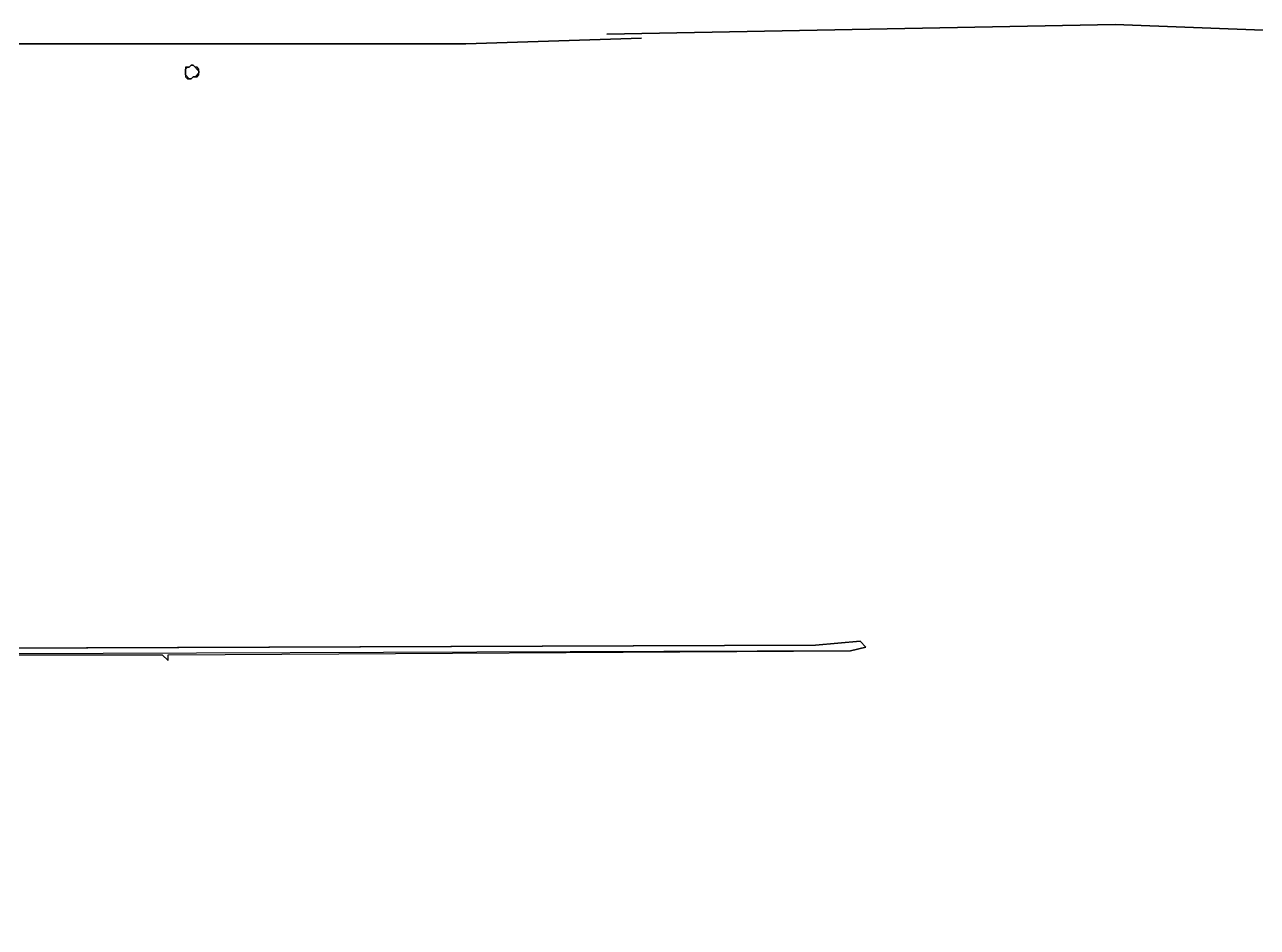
# Model space of a CAD drawing. Header units: inches. Extents: x 0 to 115, y 2 to 63.
# Drawn here: x 28.86 to 67.38, y 35.15 to 63.36 of the extents above; entities that cross this region are included whole.
import ezdxf

# ---------------------------------------------------------------- set-up
doc = ezdxf.new("R2010")
doc.units = ezdxf.units.IN
doc.styles.add('OpenSansCondensed-Light', font='OpenSansCondensed-Light.ttf')
doc.dimstyles.new('EZDXF', dxfattribs={"dimtxt": 0.25, "dimasz": 0.175, "dimexe": 0.375, "dimexo": 0.125, "dimgap": 0.1, "dimtad": 1, "dimlfac": 100, "dimzin": 12, "dimdsep": 46, "dimtxsty": 'OpenSansCondensed-Light', "dimblk": 'ARCHTICK', "dimcen": 2.5, "dimazin": 3, "dimtfac": 0.5, "dimtmove": 2, "dimatfit": 3, "dimarcsym": 0})

# ---------------------------------------------------------------- blocks, each defined once
blk = doc.blocks.new('_ARCHTICK')
at = {"color": 0, "linetype": 'ByBlock', "const_width": 0.15}
blk.add_lwpolyline([(-0.5, -0.5), (0.5, 0.5)], dxfattribs=at)
blk = doc.blocks.new('*D4')
at = {"color": 0, "lineweight": -2, "transparency": 16777216}
for start, end in [(57.0963, 90), (0.2028, 32.21)]:
    blk.add_arc((20.465, 43.854), 2.508, start, end, dxfattribs=at)
at = {"layer": 'Defpoints', "color": 0, "transparency": 16777216}
for p in [(20.465, 48.924), (21.717, 46.028), (53.575, 43.971), (19.449, 43.85), (20.465, 42.703)]:
    blk.add_point(p, dxfattribs=at)
at = {"color": 0, "lineweight": -2, "transparency": 16777216, "xscale": 0.175, "yscale": 0.175, "zscale": 0.175}
for p, rotation in [((20.465, 46.362), 180), ((22.973, 43.863), 270.2028160715146)]:
    blk.add_blockref('_ARCHTICK', p, dxfattribs=dict(at, rotation=rotation))
at = {"color": 0, "transparency": 16777216, "insert": (22.249, 45.617), "char_height": 0.25, "attachment_point": 5, "rotation": 314.6532, "style": 'OpenSansCondensed-Light'}
blk.add_mtext('89.8°', dxfattribs=at)

msp = doc.modelspace()

# ---------------------------------------------------------------- linework, layer by layer
for points in [[(77.3724, 63.2388), (67.8292, 63.1784), (62.9368, 63.3596), (47.0516, 63.0576), (62.9368, 63.3596), (67.8292, 63.1784)], [(77.3724, 63.2388), (67.8292, 63.1784), (62.9368, 63.3596), (47.0516, 63.0576), (62.9368, 63.3596), (67.8292, 63.1784)], [(48.1388, 62.9368), (42.6424, 62.7556), (21.14, 62.7556), (42.6424, 62.7556)], [(48.1388, 62.9368), (42.6424, 62.7556), (21.14, 62.7556), (42.6424, 62.7556)], [(34.3072, 61.9704), (34.2468, 62.0308), (34.1864, 62.0308), (34.126, 62.0912), (34.0656, 62.0912), (34.0052, 62.0308), (33.8844, 62.0308), (33.8844, 61.7288), (33.9448, 61.6684), (34.0656, 61.6684), (34.126, 61.7288), (34.2468, 61.7288), (34.3072, 61.7892)], [(34.3072, 61.9704), (34.2468, 62.0308), (34.1864, 62.0308), (34.126, 62.0912), (34.0656, 62.0912), (34.0052, 62.0308), (33.8844, 62.0308), (33.8844, 61.7288), (33.9448, 61.6684), (34.0656, 61.6684), (34.126, 61.7288), (34.2468, 61.7288), (34.3072, 61.7892)], [(34.126, 62.0912), (34.3072, 61.91), (34.3072, 61.8496), (34.1864, 61.7288), (34.126, 61.7288), (34.0656, 61.6684), (34.0052, 61.6684), (33.8844, 61.7892), (33.8844, 61.9704), (33.9448, 62.0308), (34.0052, 62.0308), (34.0656, 62.0912)], [(55.1452, 43.9108), (54.662, 43.79), (19.63, 43.6692), (19.63, 35.334), (19.5092, 35.1528), (19.3884, 35.2736), (19.328, 43.7296), (19.4488, 43.8504), (53.5748, 43.9712), (54.964, 44.092)], [(55.1452, 43.9108), (54.964, 44.092), (53.5748, 43.9712), (19.3884, 43.8504), (19.3884, 35.2132), (19.5092, 35.1528), (19.8112, 35.5756), (23.9184, 35.5756), (24.5224, 35.6964), (25.4888, 35.5756), (24.6432, 35.6964), (23.9184, 35.5756), (21.6836, 35.5756), (21.5628, 35.6964), (19.6904, 35.5756), (19.5696, 43.5484), (19.7508, 43.6692), (33.1596, 43.6692), (33.3408, 43.488), (33.3408, 43.6692), (54.662, 43.79)], [(55.1452, 43.9108), (54.964, 44.092), (53.5748, 43.9712), (19.3884, 43.8504), (19.3884, 35.2132), (19.5092, 35.1528), (19.8112, 35.5756), (23.9184, 35.5756), (24.5224, 35.6964), (25.4888, 35.5756), (24.6432, 35.6964), (23.9184, 35.5756), (21.6836, 35.5756), (21.5628, 35.6964), (19.6904, 35.5756), (19.5696, 43.5484), (19.7508, 43.6692), (33.1596, 43.6692), (33.3408, 43.488), (33.3408, 43.6692), (54.662, 43.79)]]:
    msp.add_lwpolyline(points, close=True)

# ---------------------------------------------------------------- dimensions: what is measured, and where the dimension line sits
dim = msp.add_angular_dim_2l(base=(21.71654, 46.02777), line1=((19.4488, 43.8504), (53.5748, 43.9712)), line2=((20.46493, 42.70334), (20.46493, 48.92372)), dimstyle='EZDXF', override={"dimfxl": 1})
dim.commit()
dim.dimension.update_dxf_attribs({"geometry": '*D4', "text_midpoint": (22.24931, 45.6169), "dimtype": 162})

doc.saveas('drawing.dxf')
